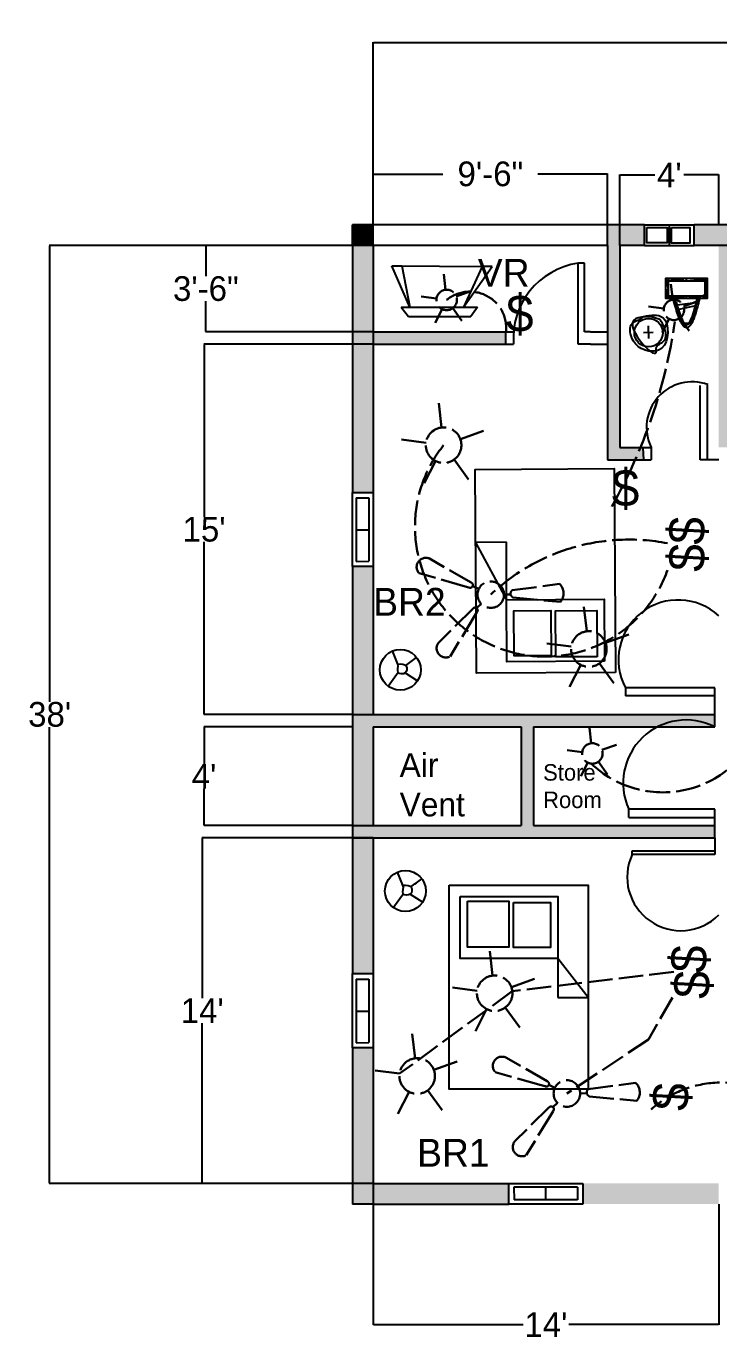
# Model space of a CAD drawing. Header units: inches. Extents: x 2878 to 3642, y 888 to 1528.
# Drawn here: x 2878 to 3215, y 889 to 1528 of the extents above; entities that cross this region are included whole.
import ezdxf

# ---------------------------------------------------------------- set-up
doc = ezdxf.new("R2010")
doc.units = ezdxf.units.IN
doc.header["$MEASUREMENT"] = 0
doc.linetypes.add('ACAD_ISO02W100', pattern=[15, 12, -3])
for name, color, linetype, plot in [('Civil Work', 7, 'Continuous', False), ('D & W', 2, 'Continuous', False), ('Interior Works', 6, 'Continuous', False), ('Text and Dimention', 3, 'Continuous', False)]:
    doc.layers.add(name, color=color, linetype=linetype, plot=plot)
doc.layers.add('Electric Work', color=1, linetype='ACAD_ISO02W100', lineweight=30, plot=False)
doc.dimstyles.get("Standard").update_dxf_attribs({"dimtxt": 12, "dimasz": 0.18, "dimexe": 0.18, "dimexo": 0.0625, "dimgap": 0.09, "dimtad": 0, "dimtih": 1, "dimtoh": 1, "dimdec": 0, "dimzin": 0, "dimdsep": 46, "dimlunit": 3, "dimtxsty": 'Standard', "dimcen": 0.09, "dimadec": 0, "dimazin": 0, "dimtfac": 1, "dimtdec": 0, "dimtofl": 0, "dimtmove": 0, "dimatfit": 3, "dimfxl": 1, "dimtolj": 1, "dimtzin": 0, "dimarcsym": 0})

# ---------------------------------------------------------------- blocks, each defined once
blk = doc.blocks.new('*D1')
at = {"layer": 'Defpoints', "color": 0, "transparency": 16777216}
for p in [(3036.93, 1421.38), (2965.61, 1379.38), (3036.93, 1379.38)]:
    blk.add_point(p, dxfattribs=at)
at = {"layer": 'Text and Dimention', "color": 0, "lineweight": -2, "transparency": 16777216}
for p, q in [((3036.87, 1421.38), (2965.43, 1421.38)), ((2965.61, 1421.2), (2965.61, 1406.47)), ((2965.61, 1379.56), (2965.61, 1394.29)), ((3036.87, 1379.38), (2965.43, 1379.38))]:
    blk.add_line(p, q, dxfattribs=at)
at = {"layer": 'Text and Dimention', "color": 0, "transparency": 16777216}
for points in [[(2965.58, 1421.2), (2965.64, 1421.2), (2965.61, 1421.38)], [(2965.58, 1379.56), (2965.64, 1379.56), (2965.61, 1379.38)]]:
    blk.add_solid(points, dxfattribs=at)
at = {"layer": 'Text and Dimention', "color": 0, "transparency": 16777216, "insert": (2965.61, 1400.38), "char_height": 12, "attachment_point": 5}
blk.add_mtext('\\A1;3\'-6"', dxfattribs=at)
blk = doc.blocks.new('*D2')
at = {"layer": 'Defpoints', "color": 0, "transparency": 16777216}
for p in [(3550.93, 1520.1), (3550.93, 1437.51), (3046.93, 1431.38)]:
    blk.add_point(p, dxfattribs=at)
at = {"layer": 'Text and Dimention', "color": 0, "lineweight": -2, "transparency": 16777216}
for p, q in [((3046.93, 1431.44), (3046.93, 1520.28)), ((3047.11, 1520.1), (3285.84, 1520.1)), ((3550.75, 1520.1), (3312.02, 1520.1)), ((3550.93, 1437.57), (3550.93, 1520.28))]:
    blk.add_line(p, q, dxfattribs=at)
at = {"layer": 'Text and Dimention', "color": 0, "transparency": 16777216}
for points in [[(3047.11, 1520.13), (3047.11, 1520.07), (3046.93, 1520.1)], [(3550.75, 1520.13), (3550.75, 1520.07), (3550.93, 1520.1)]]:
    blk.add_solid(points, dxfattribs=at)
at = {"layer": 'Text and Dimention', "color": 0, "transparency": 16777216, "insert": (3298.93, 1520.1), "char_height": 12, "attachment_point": 5}
blk.add_mtext("\\A1;42'", dxfattribs=at)
blk = doc.blocks.new('*D3')
at = {"layer": 'Defpoints', "color": 0, "transparency": 16777216}
for p in [(2889.67, 1421.38), (3036.93, 1421.38), (3036.93, 965.38)]:
    blk.add_point(p, dxfattribs=at)
at = {"layer": 'Text and Dimention', "color": 0, "lineweight": -2, "transparency": 16777216}
for p, q in [((3036.87, 1421.38), (2889.49, 1421.38)), ((2889.67, 1421.2), (2889.67, 1199.47)), ((2889.67, 965.56), (2889.67, 1187.29)), ((3036.87, 965.38), (2889.49, 965.38))]:
    blk.add_line(p, q, dxfattribs=at)
at = {"layer": 'Text and Dimention', "color": 0, "transparency": 16777216}
for points in [[(2889.64, 1421.2), (2889.7, 1421.2), (2889.67, 1421.38)], [(2889.64, 965.56), (2889.7, 965.56), (2889.67, 965.38)]]:
    blk.add_solid(points, dxfattribs=at)
at = {"layer": 'Text and Dimention', "color": 0, "transparency": 16777216, "insert": (2889.67, 1193.38), "char_height": 12, "attachment_point": 5}
blk.add_mtext("\\A1;38'", dxfattribs=at)
blk = doc.blocks.new('*D4')
at = {"layer": 'Defpoints', "color": 0, "transparency": 16777216}
for p in [(3160.93, 1456.15), (3046.93, 1431.38), (3160.93, 1431.38)]:
    blk.add_point(p, dxfattribs=at)
at = {"layer": 'Text and Dimention', "color": 0, "lineweight": -2, "transparency": 16777216}
for p, q in [((3046.93, 1431.44), (3046.93, 1456.33)), ((3047.11, 1456.15), (3080.84, 1456.15)), ((3160.75, 1456.15), (3127.02, 1456.15)), ((3160.93, 1431.44), (3160.93, 1456.33))]:
    blk.add_line(p, q, dxfattribs=at)
at = {"layer": 'Text and Dimention', "color": 0, "transparency": 16777216}
for points in [[(3047.11, 1456.18), (3047.11, 1456.12), (3046.93, 1456.15)], [(3160.75, 1456.18), (3160.75, 1456.12), (3160.93, 1456.15)]]:
    blk.add_solid(points, dxfattribs=at)
at = {"layer": 'Text and Dimention', "color": 0, "transparency": 16777216, "insert": (3103.93, 1456.15), "char_height": 12, "attachment_point": 5}
blk.add_mtext('\\A1;9\'-6"', dxfattribs=at)
blk = doc.blocks.new('*D5')
at = {"layer": 'Defpoints', "color": 0, "transparency": 16777216}
for p in [(3214.93, 1455.69), (3166.93, 1431.38), (3214.93, 1431.38)]:
    blk.add_point(p, dxfattribs=at)
at = {"layer": 'Text and Dimention', "color": 0, "lineweight": -2, "transparency": 16777216}
for p, q in [((3166.93, 1431.44), (3166.93, 1455.87)), ((3167.11, 1455.69), (3183.84, 1455.69)), ((3214.75, 1455.69), (3198.02, 1455.69)), ((3214.93, 1431.44), (3214.93, 1455.87))]:
    blk.add_line(p, q, dxfattribs=at)
at = {"layer": 'Text and Dimention', "color": 0, "transparency": 16777216}
for points in [[(3167.11, 1455.72), (3167.11, 1455.66), (3166.93, 1455.69)], [(3214.75, 1455.72), (3214.75, 1455.66), (3214.93, 1455.69)]]:
    blk.add_solid(points, dxfattribs=at)
at = {"layer": 'Text and Dimention', "color": 0, "transparency": 16777216, "insert": (3190.93, 1455.69), "char_height": 12, "attachment_point": 5}
blk.add_mtext("\\A1;4'", dxfattribs=at)
blk = doc.blocks.new('*D9')
at = {"layer": 'Defpoints', "color": 0, "transparency": 16777216}
for p in [(3036.93, 1373.38), (2964.74, 1193.38), (3036.93, 1193.38)]:
    blk.add_point(p, dxfattribs=at)
at = {"layer": 'Text and Dimention', "color": 0, "lineweight": -2, "transparency": 16777216}
for p, q in [((3036.87, 1373.38), (2964.56, 1373.38)), ((2964.74, 1373.2), (2964.74, 1289.47)), ((2964.74, 1193.56), (2964.74, 1277.29)), ((3036.87, 1193.38), (2964.56, 1193.38))]:
    blk.add_line(p, q, dxfattribs=at)
at = {"layer": 'Text and Dimention', "color": 0, "transparency": 16777216}
for points in [[(2964.71, 1373.2), (2964.77, 1373.2), (2964.74, 1373.38)], [(2964.71, 1193.56), (2964.77, 1193.56), (2964.74, 1193.38)]]:
    blk.add_solid(points, dxfattribs=at)
at = {"layer": 'Text and Dimention', "color": 0, "transparency": 16777216, "insert": (2964.74, 1283.38), "char_height": 12, "attachment_point": 5}
blk.add_mtext("\\A1;15'", dxfattribs=at)
blk = doc.blocks.new('*D10')
at = {"layer": 'Defpoints', "color": 0, "transparency": 16777216}
for p in [(3036.93, 1187.38), (2964.73, 1139.38), (3036.93, 1139.38)]:
    blk.add_point(p, dxfattribs=at)
at = {"layer": 'Text and Dimention', "color": 0, "lineweight": -2, "transparency": 16777216}
for p, q in [((3036.87, 1187.38), (2964.55, 1187.38)), ((2964.73, 1187.2), (2964.73, 1169.47)), ((2964.73, 1139.56), (2964.73, 1157.29)), ((3036.87, 1139.38), (2964.55, 1139.38))]:
    blk.add_line(p, q, dxfattribs=at)
at = {"layer": 'Text and Dimention', "color": 0, "transparency": 16777216}
for points in [[(2964.7, 1187.2), (2964.76, 1187.2), (2964.73, 1187.38)], [(2964.7, 1139.56), (2964.76, 1139.56), (2964.73, 1139.38)]]:
    blk.add_solid(points, dxfattribs=at)
at = {"layer": 'Text and Dimention', "color": 0, "transparency": 16777216, "insert": (2964.73, 1163.38), "char_height": 12, "attachment_point": 5}
blk.add_mtext("\\A1;4'", dxfattribs=at)
blk = doc.blocks.new('*D11')
at = {"layer": 'Defpoints', "color": 0, "transparency": 16777216}
for p in [(3036.93, 1133.38), (2963.85, 965.38), (3036.93, 965.38)]:
    blk.add_point(p, dxfattribs=at)
at = {"layer": 'Text and Dimention', "color": 0, "lineweight": -2, "transparency": 16777216}
for p, q in [((3036.87, 1133.38), (2963.67, 1133.38)), ((2963.85, 1133.2), (2963.85, 1055.47)), ((2963.85, 965.56), (2963.85, 1043.29)), ((3036.87, 965.38), (2963.67, 965.38))]:
    blk.add_line(p, q, dxfattribs=at)
at = {"layer": 'Text and Dimention', "color": 0, "transparency": 16777216}
for points in [[(2963.82, 1133.2), (2963.88, 1133.2), (2963.85, 1133.38)], [(2963.82, 965.56), (2963.88, 965.56), (2963.85, 965.38)]]:
    blk.add_solid(points, dxfattribs=at)
at = {"layer": 'Text and Dimention', "color": 0, "transparency": 16777216, "insert": (2963.85, 1049.38), "char_height": 12, "attachment_point": 5}
blk.add_mtext("\\A1;14'", dxfattribs=at)
blk = doc.blocks.new('*D12')
at = {"layer": 'Defpoints', "color": 0, "transparency": 16777216}
for p in [(3046.93, 955.38), (3214.93, 955.38), (3214.93, 896.8)]:
    blk.add_point(p, dxfattribs=at)
at = {"layer": 'Text and Dimention', "color": 0, "lineweight": -2, "transparency": 16777216}
for p, q in [((3046.93, 955.31), (3046.93, 896.62)), ((3214.93, 955.31), (3214.93, 896.62)), ((3047.11, 896.8), (3119.84, 896.8)), ((3214.75, 896.8), (3142.02, 896.8))]:
    blk.add_line(p, q, dxfattribs=at)
at = {"layer": 'Text and Dimention', "color": 0, "transparency": 16777216}
for points in [[(3047.11, 896.83), (3047.11, 896.77), (3046.93, 896.8)], [(3214.75, 896.83), (3214.75, 896.77), (3214.93, 896.8)]]:
    blk.add_solid(points, dxfattribs=at)
at = {"layer": 'Text and Dimention', "color": 0, "transparency": 16777216, "insert": (3130.93, 896.8), "char_height": 12, "attachment_point": 5}
blk.add_mtext("\\A1;14'", dxfattribs=at)

msp = doc.modelspace()

# ---------------------------------------------------------------- hatches: boundary and pattern name
at = {"layer": 'Civil Work'}
h = msp.add_hatch(dxfattribs=at)
h.set_pattern_fill('ANSI31', color=256)
h.paths.add_polyline_path([(3046.93, 1431.38), (3036.93, 1431.38), (3036.93, 1421.38), (3046.93, 1421.38)])
h = msp.add_hatch(color=256, dxfattribs=at)
h.dxf.hatch_style = 1
h.paths.add_polyline_path([(3220.93, 1431.38), (3214.93, 1431.38), (3214.93, 1421.38), (3220.93, 1421.38)])
h.paths.add_polyline_path([(3232.93, 1431.38), (3220.93, 1431.38), (3220.93, 1421.38), (3232.93, 1421.38)])
h.paths.add_polyline_path([(3268.93, 1431.38), (3256.93, 1431.38), (3256.93, 1421.38), (3268.93, 1421.38)])
h.paths.add_polyline_path([(3046.93, 1431.38), (3036.93, 1431.38), (3036.93, 1421.38), (3046.93, 1421.38)])
h.paths.add_polyline_path([(3214.93, 1323.27), (3220.93, 1323.27), (3220.93, 1421.38), (3214.93, 1421.38)])
h = msp.add_hatch(color=256, dxfattribs=at)
h.dxf.hatch_style = 1
h.paths.add_polyline_path([(3166.93, 1421.38), (3166.93, 1431.38), (3160.93, 1431.38), (3160.93, 1421.38), (3160.93, 1317.27), (3178.35, 1317.27), (3178.07, 1323.27), (3166.93, 1323.27)])
h = msp.add_hatch(color=256, dxfattribs=at)
h.dxf.hatch_style = 1
h.paths.add_polyline_path([(3178.93, 1431.38), (3166.93, 1431.38), (3166.93, 1421.38), (3178.93, 1421.38)])
h.paths.add_polyline_path([(3214.93, 1431.38), (3202.93, 1431.38), (3202.93, 1421.38), (3214.93, 1421.38)])
h = msp.add_hatch(color=256, dxfattribs=at)
h.dxf.hatch_style = 1
h.paths.add_polyline_path([(3111.42, 1379.38), (3046.93, 1379.38), (3046.93, 1373.38), (3111.42, 1373.38)])
h.paths.add_polyline_path([(3046.93, 1379.38), (3036.93, 1379.38), (3036.93, 1373.38), (3046.93, 1373.38)])
h.paths.add_polyline_path([(3046.93, 1421.38), (3036.93, 1421.38), (3036.93, 1379.38), (3046.93, 1379.38)])
h = msp.add_hatch(color=256, dxfattribs=at)
h.dxf.hatch_style = 1
h.paths.add_polyline_path([(3046.93, 1373.38), (3036.93, 1373.38), (3036.93, 1301.38), (3046.93, 1301.38)])
h.paths.add_polyline_path([(3046.93, 1265.38), (3036.93, 1265.38), (3036.93, 1193.38), (3046.93, 1193.38)])
h = msp.add_hatch(color=256, dxfattribs=at)
h.dxf.hatch_style = 1
h.paths.add_polyline_path([(3213, 1193.38), (3036.93, 1193.38), (3036.93, 1187.38), (3118.97, 1187.38), (3118.97, 1139.38), (3036.93, 1139.38), (3036.93, 1133.38), (3213, 1133.38), (3213, 1139.38), (3124.97, 1139.38), (3124.97, 1187.38), (3213, 1187.38)])
h = msp.add_hatch(color=256, dxfattribs=at)
h.dxf.hatch_style = 1
h.paths.add_polyline_path([(3046.93, 1187.38), (3118.97, 1187.38), (3118.97, 1139.38), (3036.93, 1139.38), (3036.93, 1133.38), (3213, 1133.38), (3213, 1139.38), (3124.97, 1139.38), (3124.97, 1187.38), (3213, 1187.38), (3213, 1193.38), (3036.93, 1193.38), (3036.93, 1139.38), (3046.93, 1139.38)])
h = msp.add_hatch(color=256, dxfattribs=at)
h.dxf.hatch_style = 1
h.paths.add_polyline_path([(3046.93, 1133.38), (3036.93, 1133.38), (3036.93, 1067.38), (3046.93, 1067.38)])
h.paths.add_polyline_path([(3046.93, 1031.38), (3036.93, 1031.38), (3036.93, 965.38), (3046.93, 965.38)])
h = msp.add_hatch(color=256, dxfattribs=at)
h.dxf.hatch_style = 1
h.paths.add_polyline_path([(3046.93, 965.38), (3036.93, 965.38), (3036.93, 955.38), (3046.93, 955.38)])
h = msp.add_hatch(color=256, dxfattribs=at)
h.dxf.hatch_style = 1
h.paths.add_polyline_path([(3457.93, 965.38), (3400.93, 965.38), (3400.93, 955.38), (3457.93, 955.38)])
h.paths.add_polyline_path([(3550.93, 965.38), (3493.93, 965.38), (3493.93, 955.38), (3550.93, 955.38)])
h.paths.add_polyline_path([(3214.93, 965.38), (3148.93, 965.38), (3148.93, 955.38), (3214.93, 955.38)])
h.paths.add_polyline_path([(3112.93, 965.38), (3046.93, 965.38), (3046.93, 955.38), (3112.93, 955.38)])
at = {"layer": 'Interior Works'}
h = msp.add_hatch(color=256, dxfattribs=at)
h.dxf.hatch_style = 1
edge = h.paths.add_edge_path(flags=0)
edge.add_spline(control_points=[(3204.6, 1395.66), (3204.7, 1396.05), (3204.8, 1396.45), (3204.9, 1396.84)], knot_values=[162.324019, 162.324019, 162.324019, 162.324019, 166.66392, 166.66392, 166.66392, 166.66392], degree=3, periodic=0)
edge.add_line((3204.9, 1396.84), (3193.51, 1396.84))
edge.add_spline(control_points=[(3193.51, 1396.84), (3193.62, 1396.45), (3193.72, 1396.05), (3193.83, 1395.66)], knot_values=[7.38192, 7.38192, 7.38192, 7.38192, 11.723702, 11.723702, 11.723702, 11.723702], degree=3, periodic=0)
edge.add_line((3193.83, 1395.66), (3204.6, 1395.66))
h.paths.add_polyline_path([(3192.75, 1395.66), (3192.36, 1396.54), (3192.48, 1396.1), (3192.6, 1395.66)])

# ---------------------------------------------------------------- linework, layer by layer
at = {"layer": 'Civil Work'}
for p, q in [((3046.93, 1431.38), (3036.93, 1431.38)), ((3036.93, 1421.38), (3036.93, 1431.38)), ((3046.93, 1421.38), (3046.93, 1431.38)), ((3178.93, 1431.38), (3046.93, 1431.38)), ((3160.93, 1421.38), (3160.93, 1431.38)), ((3166.93, 1421.38), (3166.93, 1431.38)), ((3232.93, 1431.38), (3202.93, 1431.38)), ((3036.93, 1421.38), (3036.93, 1301.38)), ((3046.93, 1421.38), (3036.93, 1421.38)), ((3036.93, 1421.38), (3036.93, 1379.38)), ((3036.93, 1421.38), (3036.93, 1301.38)), ((3046.93, 1421.38), (3046.93, 1301.38)), ((3160.93, 1421.38), (3046.93, 1421.38)), ((3160.93, 1421.38), (3160.93, 1317.27)), ((3166.93, 1421.38), (3166.93, 1323.27)), ((3178.93, 1421.38), (3166.93, 1421.38)), ((3232.93, 1421.38), (3202.93, 1421.38)), ((3046.93, 1379.38), (3036.93, 1379.38)), ((3046.93, 1379.38), (3111.53, 1379.38)), ((3111.42, 1373.38), (3111.42, 1379.38)), ((3046.93, 1373.38), (3036.93, 1373.38)), ((3046.93, 1373.38), (3111.42, 1373.38)), ((3166.93, 1323.27), (3178.07, 1323.27)), ((3178.07, 1323.27), (3178.35, 1317.27)), ((3160.93, 1317.27), (3178.35, 1317.27)), ((3036.93, 1265.38), (3036.93, 1067.38)), ((3036.93, 1265.38), (3036.93, 1067.38)), ((3046.93, 1265.38), (3046.93, 1193.38)), ((3036.93, 1193.38), (3213, 1193.38)), ((3213, 1187.38), (3213, 1193.38)), ((3046.93, 1187.38), (3118.97, 1187.38)), ((3046.93, 1187.38), (3046.93, 1139.38)), ((3118.97, 1187.38), (3118.97, 1139.38)), ((3124.97, 1187.38), (3124.97, 1139.38)), ((3124.97, 1187.38), (3213, 1187.38)), ((3036.93, 1139.38), (3118.97, 1139.38)), ((3124.97, 1139.38), (3213, 1139.38)), ((3213, 1133.38), (3213, 1139.38)), ((3036.93, 1133.38), (3213, 1133.38)), ((3046.93, 1133.38), (3036.93, 1133.38)), ((3046.93, 1133.38), (3046.93, 1067.38)), ((3036.93, 1031.38), (3036.93, 965.38)), ((3036.93, 1031.38), (3036.93, 965.38)), ((3046.93, 1031.38), (3046.93, 965.38)), ((3036.93, 965.38), (3036.93, 955.38)), ((3046.93, 965.38), (3036.93, 965.38)), ((3046.93, 965.38), (3112.93, 965.38)), ((3046.93, 965.38), (3046.93, 955.38)), ((3046.93, 955.38), (3036.93, 955.38)), ((3046.93, 955.38), (3112.93, 955.38))]:
    msp.add_line(p, q, dxfattribs=at)
at = {"layer": 'D & W'}
for p, q in [((3178.93, 1421.38), (3178.93, 1431.38)), ((3178.93, 1431.38), (3190.93, 1431.38)), ((3190.93, 1421.38), (3190.93, 1431.38)), ((3190.93, 1431.38), (3190.93, 1431.38)), ((3190.93, 1431.38), (3202.93, 1431.38)), ((3202.93, 1421.38), (3202.93, 1431.38)), ((3178.93, 1421.38), (3190.93, 1421.38)), ((3190.93, 1421.38), (3202.93, 1421.38)), ((3146.66, 1373.38), (3146.66, 1412.77)), ((3149.66, 1412.77), (3146.66, 1412.77)), ((3149.66, 1379.38), (3149.66, 1412.77)), ((3111.53, 1379.38), (3115.21, 1379.38)), ((3152.66, 1379.38), (3149.66, 1379.38)), ((3152.66, 1379.38), (3160.93, 1379.38)), ((3152.66, 1379.38), (3152.66, 1379.38)), ((3111.42, 1373.38), (3115.21, 1373.38)), ((3152.66, 1373.38), (3146.66, 1373.38)), ((3152.66, 1373.38), (3160.93, 1373.38)), ((3152.66, 1373.38), (3152.66, 1373.38)), ((3205.93, 1317.27), (3205.93, 1353.27)), ((3209.56, 1317.27), (3209.56, 1353.77)), ((3178.07, 1323.27), (3182.07, 1323.27)), ((3182.07, 1323.27), (3182.07, 1317.27)), ((3178.35, 1317.27), (3182.07, 1317.27)), ((3214.93, 1317.27), (3205.93, 1317.27)), ((3036.93, 1301.38), (3046.93, 1301.38)), ((3036.93, 1265.38), (3036.93, 1301.38)), ((3036.93, 1301.38), (3046.93, 1301.38)), ((3038.76, 1298.68), (3044.83, 1298.68)), ((3038.76, 1298.68), (3038.76, 1267.73)), ((3044.83, 1298.68), (3044.83, 1267.98)), ((3046.93, 1301.38), (3046.93, 1265.38)), ((3038.76, 1283.21), (3044.83, 1283.21)), ((3046.93, 1265.38), (3036.93, 1265.38)), ((3038.76, 1267.73), (3044.83, 1267.98)), ((3213, 1206.38), (3169.6, 1206.38)), ((3169.6, 1206.38), (3169.6, 1202.38)), ((3213, 1202.38), (3169.6, 1202.38)), ((3213, 1202.38), (3213, 1206.38)), ((3213, 1193.38), (3213, 1202.38)), ((3213, 1147.38), (3171.24, 1147.38)), ((3171.24, 1143.35), (3171.24, 1147.38)), ((3213, 1139.38), (3213, 1147.38)), ((3171.24, 1143.35), (3213, 1143.35)), ((3213, 1133.38), (3213, 1125.38)), ((3172.89, 1127.15), (3213, 1127.15)), ((3172.89, 1125.38), (3172.89, 1127.15)), ((3213, 1125.38), (3172.89, 1125.38)), ((3036.93, 1067.38), (3046.93, 1067.38)), ((3036.93, 1031.38), (3036.93, 1067.38)), ((3036.93, 1067.38), (3046.93, 1067.38)), ((3046.93, 1067.38), (3046.93, 1031.38)), ((3038.76, 1064.68), (3044.83, 1064.68)), ((3038.76, 1064.68), (3038.76, 1033.73)), ((3044.83, 1064.68), (3044.83, 1033.98)), ((3038.76, 1049.21), (3044.83, 1049.21)), ((3046.93, 1031.38), (3036.93, 1031.38)), ((3038.76, 1033.73), (3044.83, 1033.98)), ((3112.93, 955.38), (3112.93, 965.38)), ((3112.93, 965.38), (3148.93, 965.38)), ((3148.93, 965.38), (3148.93, 955.38)), ((3148.93, 965.38), (3148.93, 955.38)), ((3146.24, 963.55), (3115.29, 963.55)), ((3115.29, 963.55), (3115.54, 957.47)), ((3130.76, 963.55), (3130.76, 957.47)), ((3146.24, 963.55), (3146.24, 957.47)), ((3148.93, 955.38), (3112.93, 955.38)), ((3146.24, 957.47), (3115.54, 957.47))]:
    msp.add_line(p, q, dxfattribs=at)
for points in [[(3180.05, 1430.1), (3189.95, 1430.1), (3189.95, 1422.68), (3180.05, 1422.68)], [(3192.01, 1430.14), (3200.93, 1430.14), (3200.93, 1422.49), (3192.01, 1422.49)]]:
    msp.add_lwpolyline(points, close=True, dxfattribs=at)
for centre, radius, start, end in [((3151.86, 1376.38), 36.77, 98.12967, 184.68017), ((3202, 1332.95), 22.16, 70.04203, 205.91105), ((3195.23, 1220.03), 29.04, 47.29424, 208.04616), ((3199.11, 1160.08), 30.63, 63.02305, 204.51218), ((3196.48, 1114.33), 26.05, 154.9169, 315.09392)]:
    msp.add_arc(centre, radius, start, end, dxfattribs=at)
at = {"layer": 'Electric Work', "color": 0}
for p, q in [((3082.1, 1399.87), (3081.23, 1407.39)), ((3192.57, 1395.04), (3191.7, 1402.56)), ((3077.75, 1395.59), (3070.36, 1396.57)), ((3087.35, 1396.63), (3094.36, 1399.18)), ((3197.82, 1391.8), (3204.83, 1394.35)), ((3080.42, 1390.5), (3077.02, 1383.86)), ((3085.6, 1390.91), (3090.09, 1384.75)), ((3188.22, 1390.76), (3180.83, 1391.75)), ((3190.89, 1385.67), (3187.49, 1379.03)), ((3196.07, 1386.08), (3200.56, 1379.92)), ((3080.21, 1332.9), (3078.69, 1345.97)), ((3089.33, 1327.27), (3101.51, 1331.7)), ((3072.64, 1325.45), (3059.78, 1327.17)), ((3077.27, 1316.61), (3071.37, 1305.06)), ((3086.29, 1317.32), (3094.1, 1306.61)), ((3094.51, 1257.57), (3074.39, 1269.16)), ((3091.6, 1255.67), (3069.27, 1262.02)), ((3093.46, 1255.14), (3091.6, 1255.67)), ((3098.25, 1254.4), (3095.29, 1255.79)), ((3114.49, 1253.8), (3137.51, 1256.83)), ((3099.44, 1247.17), (3097.25, 1245.06)), ((3110.53, 1251.71), (3113.76, 1251.74)), ((3114.91, 1250.27), (3138.03, 1248.08)), ((3150.81, 1233.82), (3149.29, 1246.89)), ((3095.33, 1244.77), (3078.81, 1228.45)), ((3096.39, 1241.47), (3084.34, 1221.62)), ((3097.39, 1243.12), (3096.39, 1241.47)), ((3143.24, 1226.37), (3130.39, 1228.09)), ((3159.93, 1228.19), (3172.12, 1232.62)), ((3147.88, 1217.53), (3141.98, 1205.98)), ((3156.9, 1218.24), (3164.7, 1207.53)), ((3152.94, 1179.38), (3152.06, 1186.9)), ((3148.58, 1175.1), (3141.19, 1176.09)), ((3158.18, 1176.15), (3165.19, 1178.7)), ((3151.25, 1170.02), (3147.86, 1163.38)), ((3156.44, 1170.43), (3160.93, 1164.26)), ((3105.02, 1066.44), (3103.5, 1079.51)), ((3114.14, 1060.81), (3126.33, 1065.24)), ((3097.45, 1059), (3084.59, 1060.71)), ((3102.08, 1050.15), (3096.19, 1038.6)), ((3111.11, 1050.86), (3118.91, 1040.15)), ((3067.35, 1026.21), (3065.84, 1039.29)), ((3076.47, 1020.58), (3088.66, 1025.01)), ((3131.55, 1015.04), (3111.43, 1026.63)), ((3059.78, 1018.77), (3046.93, 1020.49)), ((3128.64, 1013.14), (3106.31, 1019.49)), ((3064.42, 1009.92), (3058.52, 998.38)), ((3073.44, 1010.64), (3081.25, 999.92)), ((3130.5, 1012.61), (3128.64, 1013.14)), ((3135.29, 1011.87), (3132.33, 1013.26)), ((3151.53, 1011.27), (3174.55, 1014.3)), ((3136.48, 1004.64), (3134.29, 1002.52)), ((3147.57, 1009.17), (3150.8, 1009.2)), ((3151.95, 1007.73), (3175.07, 1005.55)), ((3132.36, 1002.24), (3115.85, 985.92)), ((3133.43, 998.93), (3121.38, 979.09)), ((3134.43, 1000.59), (3133.43, 998.93))]:
    msp.add_line(p, q, dxfattribs=at)
at = {"layer": 'Electric Work'}
for p, q in [((3193.11, 1068.22), (3114.6, 1058.87)), ((3114.6, 1058.87), (3059.78, 1018.77)), ((3192.43, 1055.85), (3180.87, 1035.44)), ((3180.87, 1035.44), (3141.12, 1009.11))]:
    msp.add_line(p, q, dxfattribs=at)
at = {"layer": 'Electric Work', "color": 5}
for centre, radius in [((3082.68, 1394.93), 4.97), ((3193.15, 1390.1), 4.97), ((3081.2, 1324.31), 8.64), ((3104.08, 1251.64), 6.45), ((3151.81, 1225.23), 8.64), ((3153.51, 1174.44), 4.97), ((3106.02, 1057.85), 8.64), ((3068.35, 1017.62), 8.64), ((3141.12, 1009.11), 6.45)]:
    msp.add_circle(centre, radius, dxfattribs=at)
at = {"layer": 'Electric Work'}
for centre, radius, start, end in [((3093.92, 1381.25), 17.71, 353.92428, 129.42839), ((2936.94, 1421.83), 259.4, 330.61521, 351.67849), ((3130.48, 1284.73), 63.2, 141.22539, 340.37158), ((3171.36, 1180.55), 97.88, 79.01809, 133.42145), ((3187.8, 1205.97), 50.44, 226.30017, 338.36428), ((3216.24, 963.41), 51.03, 57.39782, 131.91197)]:
    msp.add_arc(centre, radius, start, end, dxfattribs=at)
at = {"layer": 'Electric Work', "color": 0}
for centre, radius, start, end in [((3072.56, 1265.06), 4.49, 65.9776, 222.75681), ((3094.08, 1256.32), 1.33, 242.53988, 70.99023), ((3115.82, 1252.16), 2.1, 128.9764, 244.58925), ((3133.18, 1252.19), 6.35, 319.7642, 46.99447), ((3096.42, 1244.02), 1.33, 317.15367, 145.60402), ((3082.28, 1225.6), 4.49, 140.59139, 297.3706), ((3109.6, 1022.53), 4.49, 65.9776, 222.75681), ((3131.11, 1013.78), 1.33, 242.53988, 70.99023), ((3152.85, 1009.63), 2.1, 128.9764, 244.58925), ((3170.22, 1009.65), 6.35, 319.7642, 46.99447), ((3133.46, 1001.49), 1.33, 317.15367, 145.60402), ((3119.32, 983.07), 4.49, 140.59139, 297.3706)]:
    msp.add_arc(centre, radius, start, end, dxfattribs=at)
at = {"layer": 'Interior Works'}
for p, q in [((3064.78, 1391.47), (3056.02, 1411.59)), ((3056.02, 1411.59), (3060.96, 1411.59)), ((3058.49, 1411.59), (3099.9, 1411.23)), ((3060.96, 1411.59), (3064.78, 1391.47)), ((3090.83, 1391.47), (3104.78, 1411.23)), ((3099.9, 1411.23), (3090.83, 1391.47)), ((3104.78, 1411.23), (3099.9, 1411.23)), ((3194.66, 1392.62), (3204.74, 1393.84)), ((3060.54, 1391.47), (3097.67, 1391.47)), ((3060.54, 1391.47), (3064.2, 1386.9)), ((3064.2, 1386.9), (3094.38, 1386.9)), ((3097.67, 1391.47), (3094.38, 1386.9)), ((3195.08, 1390.3), (3203.88, 1392.17)), ((3180.73, 1379.22), (3180.85, 1382.29)), ((3178.35, 1379.03), (3183.11, 1379.22)), ((3180.73, 1379.22), (3180.85, 1376.15)), ((3111.69, 1277.14), (3096.71, 1277.04)), ((3096.71, 1277.04), (3111.69, 1249.12)), ((3111.69, 1249.12), (3111.69, 1277.14)), ((3058.97, 1217.92), (3056.31, 1224.3)), ((3059.15, 1213.75), (3054.29, 1207.06)), ((3062.5, 1213.61), (3068.54, 1209.78)), ((3061.44, 1110.36), (3058.78, 1116.74)), ((3061.62, 1106.19), (3056.76, 1099.5)), ((3064.97, 1106.06), (3071.01, 1102.22)), ((3136.73, 1074.73), (3136.73, 1055.86)), ((3151.53, 1055.86), (3136.73, 1074.73)), ((3136.73, 1055.86), (3151.53, 1055.86))]:
    msp.add_line(p, q, dxfattribs=at)
for points in [[(3189.25, 1405.48), (3209.36, 1405.48), (3209.36, 1395.66), (3189.25, 1395.66)], [(3190.44, 1404.29), (3208.17, 1404.29), (3208.17, 1396.84), (3190.44, 1396.84)], [(3164.76, 1213.84), (3097.12, 1213.41), (3096.48, 1312.49), (3164.12, 1312.92)], [(3159.38, 1219.28), (3111.88, 1218.98), (3111.69, 1249.12), (3159.19, 1249.42)], [(3133.47, 1221.95), (3115.45, 1221.83), (3115.31, 1243.81), (3133.33, 1243.93)], [(3155.8, 1221.47), (3135.74, 1221.34), (3135.59, 1243.79), (3155.65, 1243.92)], [(3083.89, 1110.35), (3151.53, 1110.35), (3151.53, 1011.27), (3083.89, 1011.27)], [(3089.23, 1104.87), (3136.73, 1104.87), (3136.73, 1074.73), (3089.23, 1074.73)], [(3092.8, 1102.66), (3112.86, 1102.66), (3112.86, 1080.21), (3092.8, 1080.21)], [(3115.12, 1102.04), (3133.15, 1102.04), (3133.15, 1080.06), (3115.12, 1080.06)]]:
    msp.add_lwpolyline(points, close=True, dxfattribs=at)
for points in [[(3209.36, 1405.48), (3208.17, 1400.57), (3209.36, 1395.66), (3206.93, 1396.84), (3199.31, 1395.66), (3199.31, 1396.84), (3189.25, 1395.66), (3190.44, 1400.57), (3189.25, 1405.48), (3199.31, 1404.29), (3199.31, 1405.48), (3206.28, 1404.86), (3207.98, 1404.86), (3208.52, 1404.86), (3208.77, 1403.03), (3208.17, 1400.57), (3208.77, 1398.11), (3206.93, 1396.84), (3203.12, 1396.25), (3203.12, 1396.25), (3199.31, 1396.84), (3193.69, 1396.18), (3196.5, 1396.51), (3198.24, 1396.72), (3196.88, 1396.25), (3196.88, 1395.66), (3189.25, 1395.66), (3190.44, 1396.84), (3189.25, 1398.03), (3190.44, 1400.57), (3190.44, 1404.29), (3190.57, 1405.33), (3194.28, 1404.89), (3199.31, 1405.48), (3202.79, 1405.17), (3206.28, 1404.86), (3208.25, 1404.86), (3209.36, 1404.86), (3208.17, 1400.57), (3209.36, 1400.28), (3209.36, 1395.66)], [(3203.32, 1389.28), (3202.4, 1384.61), (3200.57, 1383.44), (3196.79, 1383.44), (3197.8, 1384.06), (3197.8, 1384.06), (3192.36, 1396.54), (3195.08, 1390.3), (3194.19, 1390.03), (3197.29, 1385.23), (3196.13, 1384.68), (3195.74, 1387.63)], [(3205.6, 1394.77), (3203.88, 1392.92), (3203.88, 1388.62), (3200.34, 1383.44)], [(3205.07, 1394.9), (3205.6, 1394.77), (3204.45, 1395.06), (3203.32, 1389.28)]]:
    msp.add_lwpolyline(points, dxfattribs=at)
for centre, radius in [((3180.83, 1379.03), 6.9), ((3060.14, 1215.11), 9.95), ((3062.61, 1107.56), 9.95)]:
    msp.add_circle(centre, radius, dxfattribs=at)
for points, knots in [([(3192.36, 1396.54), (3192.64, 1395.51), (3192.91, 1394.49), (3193.56, 1392.14), (3193.93, 1390.84), (3194.68, 1388.42), (3195.06, 1387.3), (3195.66, 1385.74), (3195.88, 1385.22), (3196.32, 1384.26), (3196.55, 1383.82), (3196.94, 1383.19), (3197.09, 1382.97), (3197.42, 1382.57), (3197.59, 1382.38), (3197.92, 1382.1), (3198.06, 1381.99), (3198.37, 1381.81), (3198.55, 1381.74), (3198.88, 1381.64), (3199.04, 1381.61), (3199.32, 1381.6), (3199.44, 1381.61), (3199.67, 1381.64), (3199.78, 1381.66), (3200.06, 1381.74), (3200.21, 1381.81), (3200.49, 1381.97), (3200.61, 1382.06), (3200.85, 1382.25), (3200.96, 1382.36), (3201.26, 1382.67), (3201.44, 1382.91), (3201.78, 1383.41), (3201.93, 1383.68), (3202.24, 1384.27), (3202.39, 1384.58), (3202.82, 1385.55), (3203.09, 1386.26), (3203.63, 1387.81), (3203.9, 1388.65), (3204.43, 1390.42), (3204.69, 1391.35), (3205.32, 1393.68), (3205.69, 1395.11), (3206.05, 1396.55)], [7.38192, 7.38192, 7.38192, 7.38192, 18.604382, 18.604382, 33.806327, 33.806327, 49.008272, 49.008272, 57.659562, 57.659562, 66.310852, 66.310852, 71.572612, 71.572612, 76.834372, 76.834372, 80.323823, 80.323823, 83.813273, 83.813273, 86.573263, 86.573263, 88.563479, 88.563479, 90.553695, 90.553695, 93.624412, 93.624412, 96.695129, 96.695129, 99.765846, 99.765846, 105.665054, 105.665054, 111.564262, 111.564262, 117.463469, 117.463469, 128.627674, 128.627674, 139.791878, 139.791878, 150.956082, 150.956082, 166.66392, 166.66392, 166.66392, 166.66392]), ([(3193.51, 1396.84), (3195.46, 1389.51), (3199.34, 1376.05), (3203.05, 1389.56), (3204.9, 1396.84)], [7.38192, 7.38192, 7.38192, 7.38192, 87.301375, 166.66392, 166.66392, 166.66392, 166.66392])]:
    msp.add_open_spline(points, degree=3, knots=knots, dxfattribs=at)
for points in [[(3178.47, 1386.95), (3187.7, 1386.4), (3187.05, 1371.29), (3177.16, 1371.39), (3172.63, 1376.53), (3172.79, 1383.51), (3178.47, 1386.95), (3178.58, 1387.12)], [(3186.42, 1385.4), (3188.54, 1381.3), (3188.44, 1375.24), (3184.51, 1371.48), (3184.58, 1370.15), (3173.06, 1383.77), (3184.13, 1386.15), (3186.42, 1385.4)], [(3062.85, 1217.16), (3068.08, 1221.12)], [(3058.97, 1217.92), (3063.06, 1216.87), (3062.48, 1213.59), (3059.09, 1213.83), (3058.97, 1217.92), (3058.62, 1218.39)], [(3065.32, 1109.6), (3070.55, 1113.56)], [(3061.44, 1110.36), (3065.53, 1109.31), (3064.95, 1106.04), (3061.56, 1106.27), (3061.44, 1110.36), (3061.09, 1110.83)]]:
    msp.add_spline(points, degree=3, dxfattribs=at)

# ---------------------------------------------------------------- texts
at = {"layer": 'Electric Work', "color": 1, "char_height": 18, "attachment_point": 1}
for insert in [(3111.53, 1397.38), (3162.96, 1312.55)]:
    msp.add_mtext_dynamic_manual_height_columns('$', width=213.166, gutter_width=1, heights=[0], dxfattribs=dict(at, insert=insert))
at = {"layer": 'Electric Work', "color": 1, "char_height": 18, "attachment_point": 1, "rotation": 86.81627}
for insert in [(3190.01, 1276.64), (3190.01, 1263.49), (3190.99, 1068.34), (3192.43, 1055.85), (3182.15, 1001.38)]:
    msp.add_mtext_dynamic_manual_height_columns('$', width=213.166, gutter_width=1, heights=[0], dxfattribs=dict(at, insert=insert))
at = {"layer": 'Text and Dimention', "color": 0, "attachment_point": 1}
for s, width, gutter_width, insert, char_height in [('VR', 128.6142, 0.753, (3097.81, 1414.91), 13.559), ('BR2', 128.6142, 0.753, (3046.93, 1254.93), 13.559), ('Air\\PVent ', 202.4258, 0.64, (3059.83, 1174.55), 11.513), ('Store\\PRoom', 202.4258, 0.64, (3129.55, 1169.23), 8), ('BR1', 128.6142, 0.753, (3068.3, 987.06), 13.559)]:
    msp.add_mtext_dynamic_manual_height_columns(s, width=width, gutter_width=gutter_width, heights=[0], dxfattribs=dict(at, insert=insert, char_height=char_height))

# ---------------------------------------------------------------- dimensions: what is measured, and where the dimension line sits
at = {"layer": 'Text and Dimention'}
for base, p1, p2, picture, middle in [((3550.93, 1520.1), (3046.93, 1431.38), (3550.93, 1437.51), '*D2', (3298.93, 1520.1)), ((3160.93, 1456.15), (3046.93, 1431.38), (3160.93, 1431.38), '*D4', (3103.93, 1456.15)), ((3214.93, 1455.69), (3166.93, 1431.38), (3214.93, 1431.38), '*D5', (3190.93, 1455.69)), ((3214.93, 896.8), (3046.93, 955.38), (3214.93, 955.38), '*D12', (3130.93, 896.8))]:
    dim = msp.add_linear_dim(base=base, p1=p1, p2=p2, dimstyle='Standard', dxfattribs=at)
    dim.commit()
    dim.dimension.update_dxf_attribs({"geometry": picture, "text_midpoint": middle})
for base, p1, p2, picture, middle in [((2889.67, 1421.38), (3036.93, 965.38), (3036.93, 1421.38), '*D3', (2889.67, 1193.38)), ((2965.61, 1379.38), (3036.93, 1421.38), (3036.93, 1379.38), '*D1', (2965.61, 1400.38)), ((2964.74, 1193.38), (3036.93, 1373.38), (3036.93, 1193.38), '*D9', (2964.74, 1283.38)), ((2964.73, 1139.38), (3036.93, 1187.38), (3036.93, 1139.38), '*D10', (2964.73, 1163.38)), ((2963.85, 965.38), (3036.93, 1133.38), (3036.93, 965.38), '*D11', (2963.85, 1049.38))]:
    dim = msp.add_linear_dim(base=base, p1=p1, p2=p2, angle=90, dimstyle='Standard', dxfattribs=at)
    dim.commit()
    dim.dimension.update_dxf_attribs({"geometry": picture, "text_midpoint": middle})

doc.saveas('drawing.dxf')
